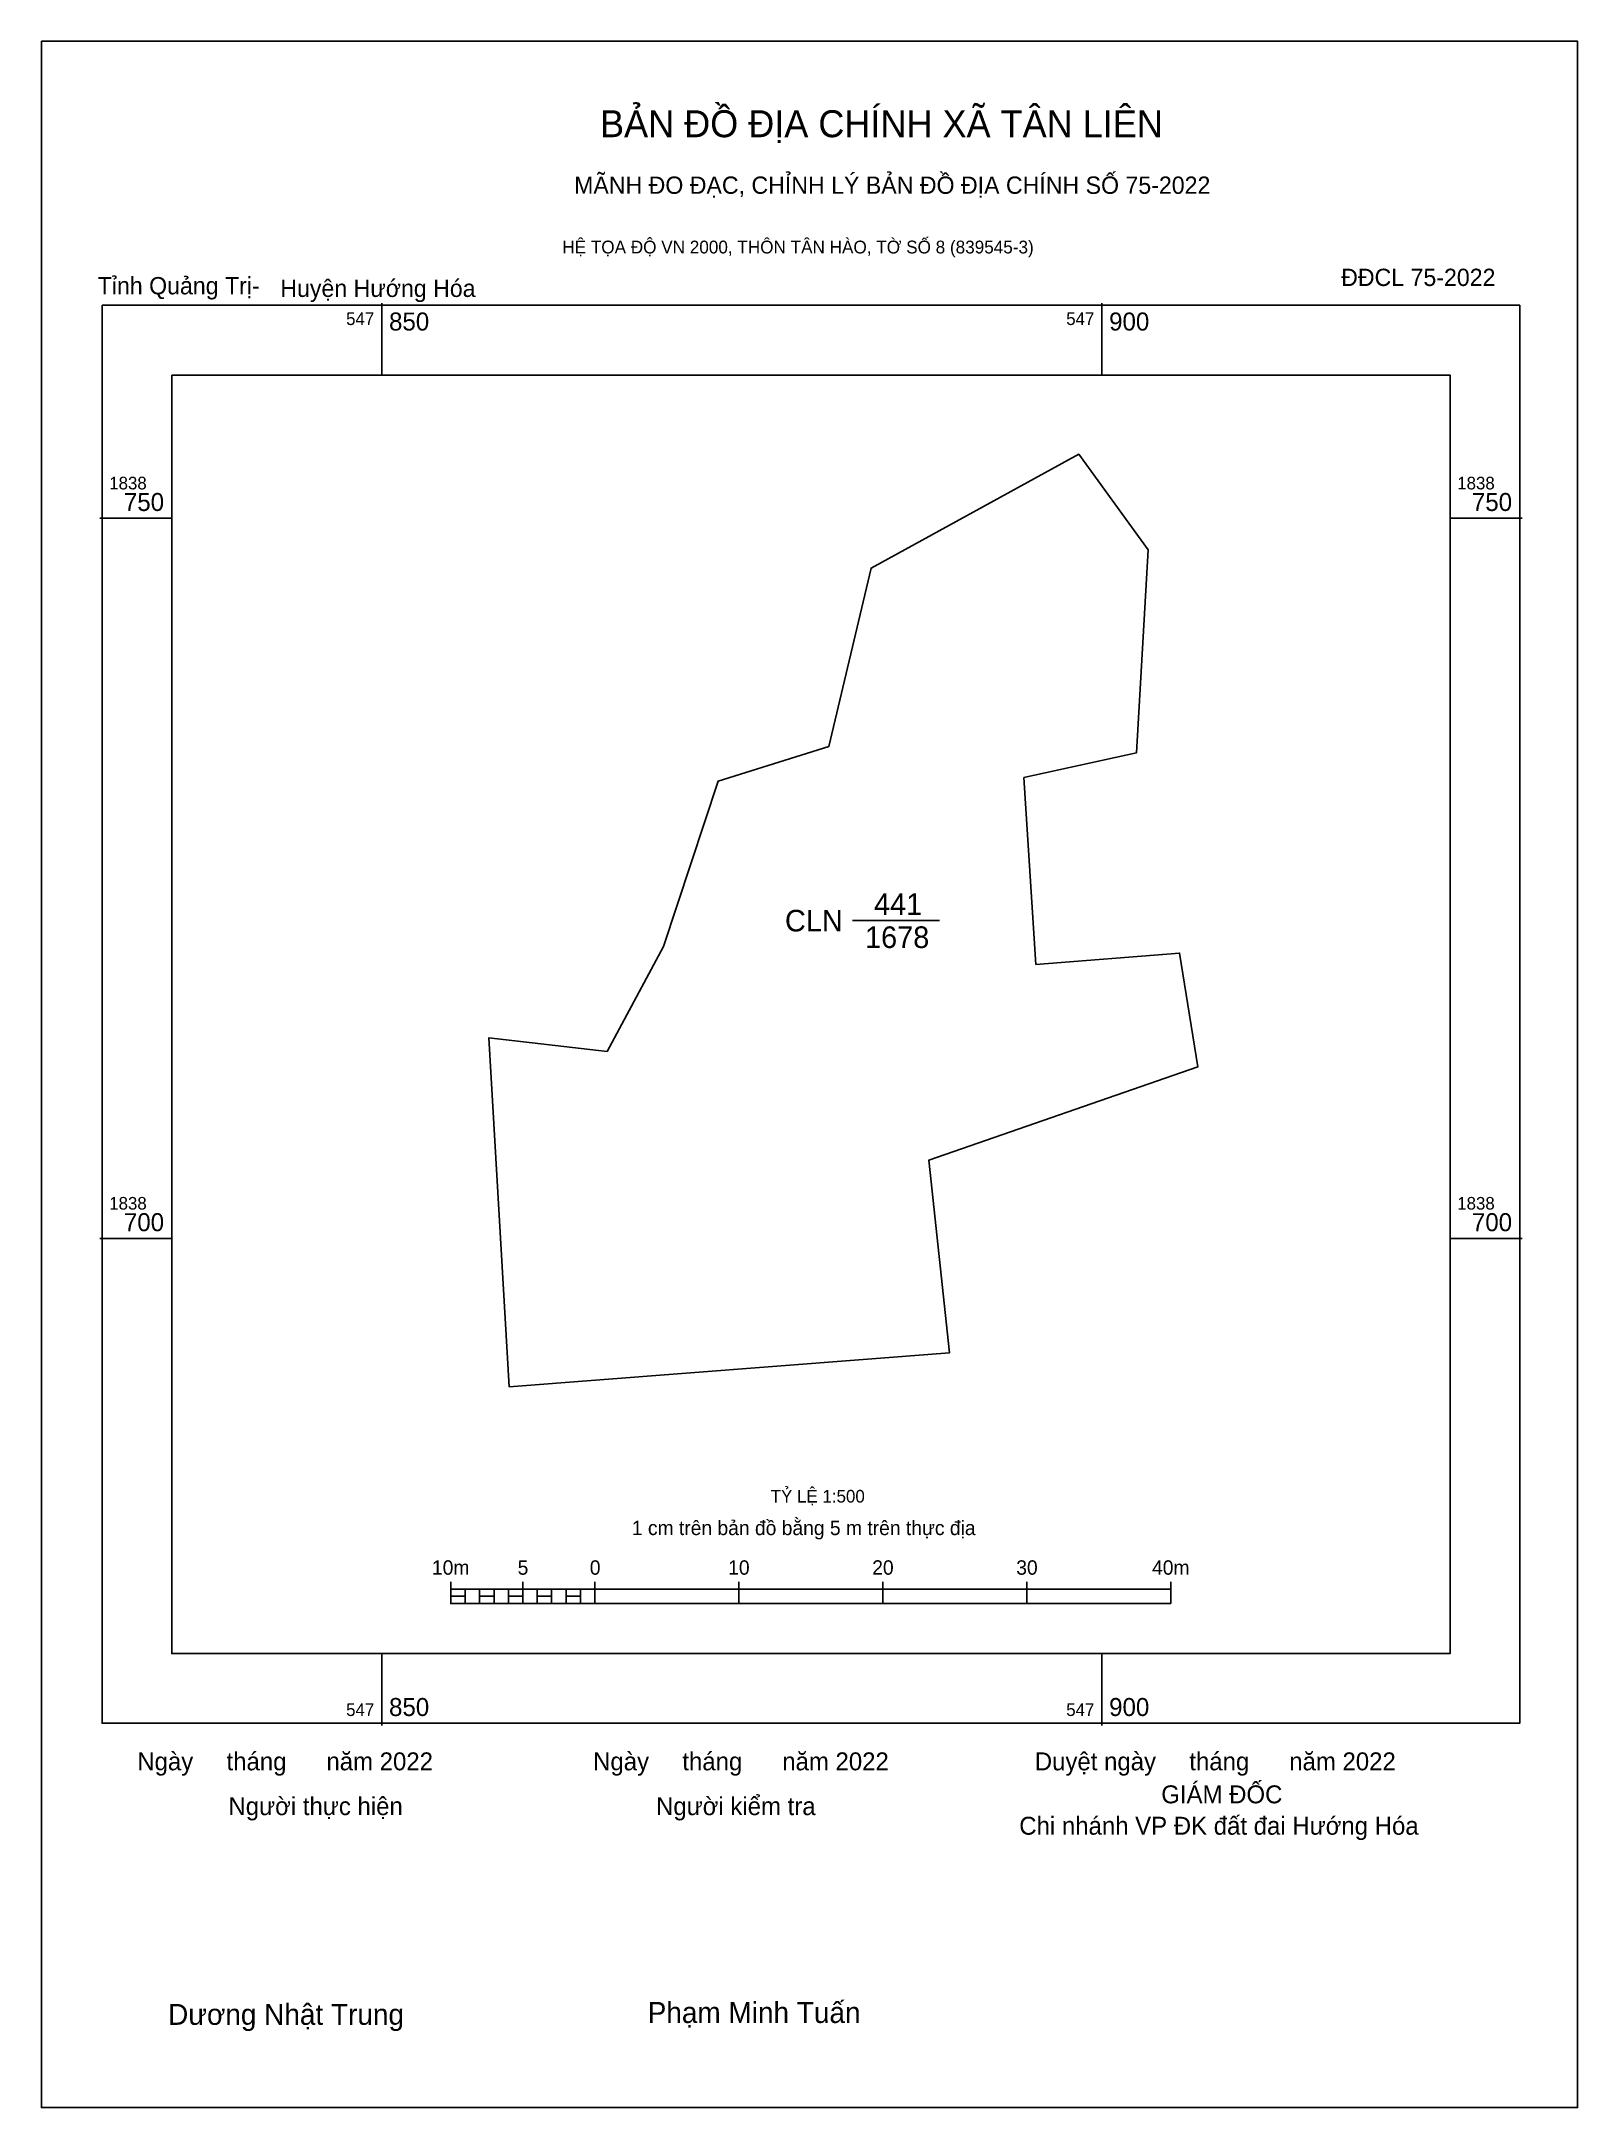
# Model space of a CAD drawing. Extents: x 547826 to 547933, y 1838640 to 1838783.
import ezdxf

# ---------------------------------------------------------------- set-up
doc = ezdxf.new("R2010")
doc.units = 0
for name, color, linetype in [('Level 10', 7, 'Continuous'), ('Level 11', 7, 'Continuous'), ('Level 13', 7, 'Continuous'), ('Level 15', 7, 'Continuous'), ('Level 27', 7, 'Continuous'), ('Level 6', 7, 'Continuous'), ('Level 62', 7, 'Continuous'), ('Level 63', 7, 'Continuous'), ('Level 9', 7, 'Continuous')]:
    doc.layers.add(name, color=color, linetype=linetype)

msp = doc.modelspace()

# ---------------------------------------------------------------- linework, layer by layer
at = {"layer": 'Level 10'}
msp.add_lwpolyline([(547869.56, 1838720.26), (547873.36, 1838731.75), (547881.04, 1838734.15), (547883.97, 1838746.54), (547898.39, 1838754.44), (547903.21, 1838747.81), (547902.4, 1838733.7), (547894.58, 1838731.99), (547895.42, 1838719.02), (547905.39, 1838719.81), (547906.65, 1838711.91), (547887.97, 1838705.42), (547889.41, 1838692.05), (547858.85, 1838689.69), (547857.43, 1838713.93), (547865.64, 1838712.97)], close=True, dxfattribs=at)
at = {"layer": 'Level 11'}
msp.add_line((547882.69, 1838722.06), (547888.71, 1838722.06), dxfattribs=at)
at = {"layer": 'Level 15'}
msp.add_lwpolyline([(547826.36, 1838783.11), (547933.03, 1838783.11), (547933.03, 1838639.65), (547826.36, 1838639.65)], close=True, dxfattribs=at)
at = {"layer": 'Level 27'}
for p, q in [((547898.39, 1838754.44), (547898.4, 1838754.44)), ((547902.4, 1838733.7), (547902.4, 1838733.7)), ((547857.43, 1838713.93), (547857.43, 1838713.93)), ((547906.65, 1838711.91), (547906.66, 1838711.91)), ((547889.41, 1838692.05), (547889.41, 1838692.05)), ((547858.85, 1838689.69), (547858.85, 1838689.69))]:
    msp.add_line(p, q, dxfattribs=at)
at = {"layer": 'Level 62'}
msp.add_lwpolyline([(547835.41, 1838759.94), (547924.17, 1838759.94), (547924.17, 1838671.18), (547835.41, 1838671.18)], close=True, dxfattribs=at)
at = {"layer": 'Level 63'}
for p, q in [((547850, 1838764.94), (547850, 1838759.94)), ((547900, 1838764.94), (547900, 1838759.94)), ((547830.41, 1838750), (547835.41, 1838750)), ((547924.17, 1838750), (547929.17, 1838750)), ((547830.41, 1838700), (547835.41, 1838700)), ((547924.17, 1838700), (547929.17, 1838700)), ((547854.79, 1838676.15), (547854.79, 1838674.65)), ((547859.79, 1838676.15), (547859.79, 1838674.65)), ((547864.79, 1838676.15), (547864.79, 1838674.65)), ((547874.79, 1838676.15), (547874.79, 1838674.65)), ((547884.79, 1838676.15), (547884.79, 1838674.65)), ((547894.79, 1838676.15), (547894.79, 1838674.65)), ((547904.79, 1838676.15), (547904.79, 1838674.65)), ((547854.79, 1838675.65), (547904.79, 1838675.65)), ((547854.79, 1838674.65), (547904.79, 1838674.65)), ((547855.79, 1838675.65), (547855.79, 1838674.65)), ((547856.79, 1838675.65), (547856.79, 1838674.65)), ((547857.79, 1838675.65), (547857.79, 1838674.65)), ((547858.79, 1838675.65), (547858.79, 1838674.65)), ((547859.79, 1838675.65), (547859.79, 1838674.65)), ((547860.79, 1838675.65), (547860.79, 1838674.65)), ((547861.79, 1838675.65), (547861.79, 1838674.65)), ((547862.79, 1838675.65), (547862.79, 1838674.65)), ((547863.79, 1838675.65), (547863.79, 1838674.65)), ((547864.79, 1838675.65), (547864.79, 1838674.65)), ((547850, 1838671.18), (547850, 1838666.18)), ((547900, 1838671.18), (547900, 1838666.18))]:
    msp.add_line(p, q, dxfattribs=at)
for points in [[(547830.57, 1838764.78), (547929.01, 1838764.78), (547929.01, 1838666.34), (547830.57, 1838666.34)], [(547854.79, 1838675.15), (547855.79, 1838675.15), (547855.79, 1838674.65), (547854.79, 1838674.65)], [(547854.79, 1838675.15), (547855.79, 1838675.15), (547855.79, 1838674.65), (547854.79, 1838674.65)], [(547856.79, 1838675.15), (547857.79, 1838675.15), (547857.79, 1838674.65), (547856.79, 1838674.65)], [(547858.79, 1838675.15), (547859.79, 1838675.15), (547859.79, 1838674.65), (547858.79, 1838674.65)], [(547860.79, 1838675.15), (547861.79, 1838675.15), (547861.79, 1838674.65), (547860.79, 1838674.65)], [(547862.79, 1838675.15), (547863.79, 1838675.15), (547863.79, 1838674.65), (547862.79, 1838674.65)]]:
    msp.add_lwpolyline(points, close=True, dxfattribs=at)

# ---------------------------------------------------------------- texts
at = {"layer": 'Level 13'}
for s, p in [('441', (547884.17, 1838722.46)), ('CLN', (547877.99, 1838721.31)), ('1678', (547883.55, 1838720.16))]:
    msp.add_text(s, height=1.5, dxfattribs=at).set_placement(p)
at = {"layer": 'Level 6'}
msp.add_text('TỶ LỆ 1:500', height=0.879, dxfattribs=at).set_placement((547877, 1838681.66))
at = {"layer": 'Level 63'}
for s, height, p in [('BẢN ĐỒ ĐỊA CHÍNH XÃ TÂN LIÊN', 1.8718, (547865.15, 1838776.45)), ('MÃNH ĐO ĐẠC, CHỈNH LÝ BẢN ĐỒ ĐỊA CHÍNH SỐ 75-2022', 1.2011, (547863.35, 1838772.52)), ('HỆ TỌA ĐỘ VN 2000, THÔN TÂN HÀO, TỜ SỐ 8 (839545-3)', 0.8891, (547862.53, 1838768.38)), ('547', 0.875, (547847.52, 1838763.41)), ('850', 1.25, (547850.5, 1838763.03)), ('547', 0.875, (547897.52, 1838763.41)), ('900', 1.25, (547900.5, 1838763.03)), ('1838', 0.875, (547831.07, 1838752)), ('1838', 0.875, (547924.67, 1838752)), ('750', 1.25, (547832.09, 1838750.5)), ('750', 1.25, (547925.69, 1838750.5)), ('1838', 0.875, (547831.07, 1838702)), ('700', 1.25, (547832.09, 1838700.5)), ('1838', 0.875, (547924.67, 1838702)), ('700', 1.25, (547925.69, 1838700.5)), ('1 cm trên bản đồ bằng 5 m trên thực địa', 1, (547867.36, 1838679.4)), ('10m', 1, (547853.48, 1838676.65)), ('5', 1, (547859.43, 1838676.65)), ('0', 1, (547864.44, 1838676.65)), ('10', 1, (547874.05, 1838676.65)), ('20', 1, (547884.05, 1838676.65)), ('30', 1, (547894.05, 1838676.65)), ('40m', 1, (547903.48, 1838676.65)), ('547', 0.875, (547847.52, 1838666.84)), ('850', 1.25, (547850.5, 1838666.84)), ('547', 0.875, (547897.52, 1838666.84)), ('900', 1.25, (547900.5, 1838666.84)), ('Ngày     tháng      năm 2022', 1.2442, (547833.02, 1838663.07)), ('Ngày     tháng      năm 2022', 1.2442, (547864.67, 1838663.07)), ('Duyệt ngày     tháng      năm 2022', 1.2442, (547895.34, 1838663.07)), ('GIÁM ĐỐC', 1.244, (547904.12, 1838660.78)), ('Người thực hiện', 1.2442, (547839.35, 1838659.96)), ('Người kiểm tra', 1.2442, (547869.04, 1838659.96)), ('Chi nhánh VP ĐK đất đai Hướng Hóa', 1.2442, (547894.26, 1838658.6)), ('Phạm Minh Tuấn', 1.4512, (547868.46, 1838645.53)), ('Dương Nhật Trung', 1.4512, (547835.16, 1838645.4))]:
    msp.add_text(s, height=height, dxfattribs=at).set_placement(p)
at = {"layer": 'Level 9'}
for s, p in [('Tỉnh Quảng Trị-', (547830.27, 1838765.54)), ('Huyện Hướng Hóa', (547842.95, 1838765.36)), ('ĐĐCL 75-2022', (547916.61, 1838766.12))]:
    msp.add_text(s, height=1.2011, dxfattribs=at).set_placement(p)

doc.saveas('drawing.dxf')
